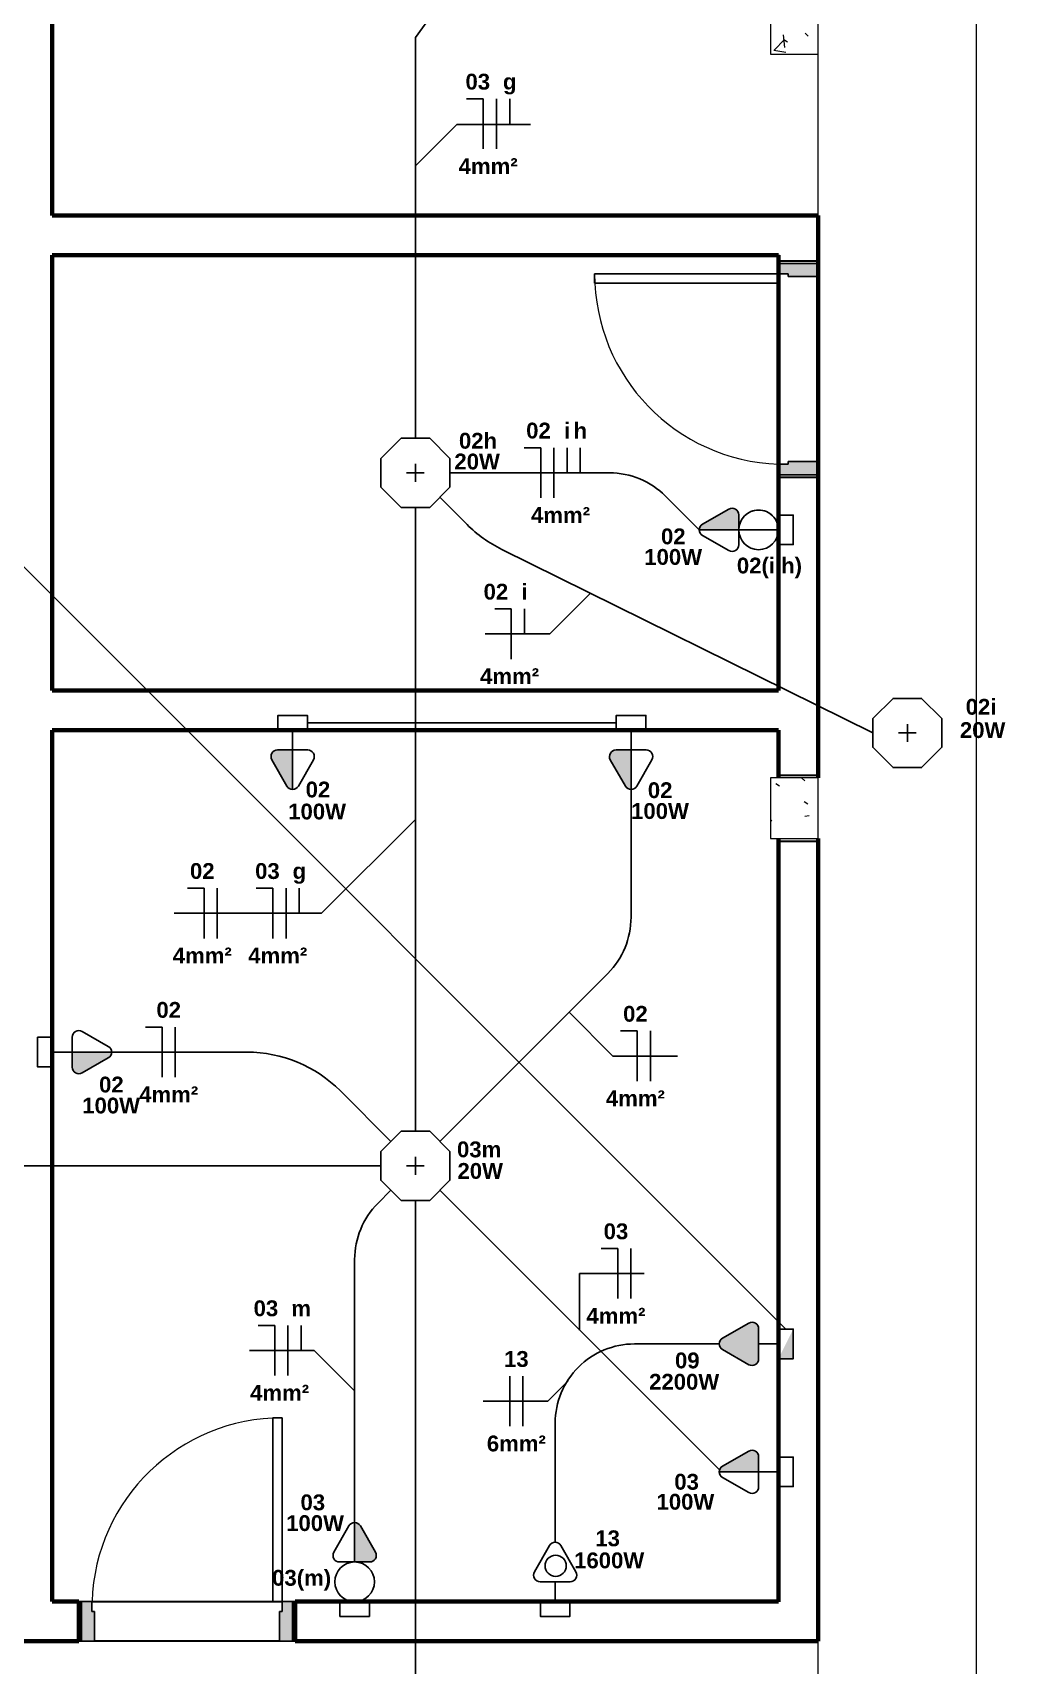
# Model space of a CAD drawing. Extents: x 1450 to 1868, y 82 to 351.
# Drawn here: x 1643.21 to 1646.89, y 258.38 to 264.56 of the extents above; entities that cross this region are included whole.
import ezdxf
from ezdxf.enums import TextEntityAlignment as Align

# ---------------------------------------------------------------- set-up
doc = ezdxf.new("R2010")
doc.units = 0
doc.header["$LTSCALE"] = 0.5
doc.linetypes.add('ELETRODUTO_TETO', pattern=[1000, 1000, 0])
doc.layers.get('0').update_dxf_attribs({"linetype": 'CONTINUOUS'})
for name, color, linetype, lineweight in [('A-DOOR', 31, 'CONTINUOUS', 25), ('A-DOOR-FRAM', 31, 'CONTINUOUS', 9), ('A-FLOR', 192, 'CONTINUOUS', 9), ('A-WALL', 113, 'CONTINUOUS', 30), ('S-COLS', 52, 'CONTINUOUS', 9)]:
    doc.layers.add(name, color=color, linetype=linetype, lineweight=lineweight)
for name, color, linetype in [('ELETRODUTO', 7, 'CONTINUOUS'), ('ELETRODUTO_TETO', 2, 'CONTINUOUS'), ('FIACAO', 7, 'CONTINUOUS'), ('Iluminação', 7, 'CONTINUOUS'), ('INDICACAO_BIT_FIACAO', 7, 'CONTINUOUS'), ('INDICACAO_CIRCUITO', 2, 'CONTINUOUS'), ('INDICACAO_INTERRUPTOR_FIA', 2, 'CONTINUOUS'), ('INDICACAO_POTENCIA', 1, 'CONTINUOUS'), ('INTERRUPTORES', 1, 'CONTINUOUS'), ('LINHA_DE_CHAMADA', 7, 'CONTINUOUS'), ('LUMINÁRIAS', 3, 'CONTINUOUS'), ('TOMADAS ABNT', 10, 'CONTINUOUS'), ('X_LIGACAO_VIRTUAL_OBJ', 7, 'CONTINUOUS')]:
    doc.layers.add(name, color=color, linetype=linetype)
doc.styles.add('Arial', font='arialbd.ttf', dxfattribs={"height": 100})

# ---------------------------------------------------------------- blocks, each defined once
blk = doc.blocks.new('*U1778', base_point=(608.67, 153.293))
for p, q in [((608.67, 153.483), (608.544, 153.483)), ((608.67, 153.103), (608.67, 153.483))]:
    blk.add_line(p, q)
blk = doc.blocks.new('*U1780', base_point=(576.818, 148.746))
blk.add_line((576.818, 148.556), (576.818, 148.936))
blk = doc.blocks.new('*U1797', base_point=(665.55, 144.199))
blk.add_line((665.55, 144.199), (665.55, 144.389))
blk = doc.blocks.new('*U2035', base_point=(1469.5776, 183.6979))
at = {"xscale": 0.4999999999999999, "yscale": 0.4999999999999999, "zscale": 0.4999999999999999}
for name, p in [('*U1778', (1469.5026, 183.6979)), ('*U1780', (1469.5526, 183.6979)), ('*U1797', (1469.6026, 183.6979)), ('*U1797', (1469.6526, 183.6979))]:
    blk.add_blockref(name, p, dxfattribs=at)
blk = doc.blocks.new('*U2034', base_point=(1469.773, 182.9063))
at = {"xscale": 0.5, "yscale": 0.5, "zscale": 0.5}
for name, p in [('*U1778', (1469.7797, 182.9063)), ('*U1797', (1469.8297, 182.9063))]:
    blk.add_blockref(name, p, dxfattribs=at)
blk = doc.blocks.new('*U2033', base_point=(1469.7001, 184.901))
at = {"xscale": 0.5, "yscale": 0.5, "zscale": 0.5}
for name, p in [('*U1778', (1469.6817, 184.901)), ('*U1780', (1469.7317, 184.901)), ('*U1797', (1469.7817, 184.901))]:
    blk.add_blockref(name, p, dxfattribs=at)
blk = doc.blocks.new('*U2030', base_point=(1470.1353, 181.4891))
at = {"xscale": 0.5, "yscale": 0.5, "zscale": 0.5}
for name, p in [('*U1778', (1470.142, 181.4891)), ('*U1780', (1470.192, 181.4891))]:
    blk.add_blockref(name, p, dxfattribs=at)
blk = doc.blocks.new('*U2029', base_point=(1470.009, 180.6655))
at = {"xscale": 0.5, "yscale": 0.5, "zscale": 0.5}
for name, p in [('*U1778', (1470.0157, 180.6655)), ('*U1780', (1470.0657, 180.6655))]:
    blk.add_blockref(name, p, dxfattribs=at)
blk = doc.blocks.new('*U2025', base_point=(1468.5141, 180.3741))
at = {"xscale": 0.5, "yscale": 0.5, "zscale": 0.5}
for name, p in [('*U1778', (1468.4958, 180.3741)), ('*U1780', (1468.5458, 180.3741)), ('*U1797', (1468.5958, 180.3741))]:
    blk.add_blockref(name, p, dxfattribs=at)
blk = doc.blocks.new('*U2023', base_point=(1468.2079, 181.5041))
at = {"xscale": 0.5, "yscale": 0.5, "zscale": 0.5}
for name, p in [('*U1778', (1468.1829, 181.5041)), ('*U1780', (1468.2329, 181.5041))]:
    blk.add_blockref(name, p, dxfattribs=at)
blk = doc.blocks.new('*U2021', base_point=(1468.5414, 182.03))
at = {"xscale": 0.5, "yscale": 0.5, "zscale": 0.5}
for name, p in [('*U1778', (1468.523, 182.03)), ('*U1780', (1468.573, 182.03)), ('*U1797', (1468.623, 182.03))]:
    blk.add_blockref(name, p, dxfattribs=at)
blk = doc.blocks.new('*U2020', base_point=(1468.1514, 182.03))
at = {"xscale": 0.5, "yscale": 0.5, "zscale": 0.5}
for name, p in [('*U1778', (1468.158, 182.03)), ('*U1780', (1468.208, 182.03))]:
    blk.add_blockref(name, p, dxfattribs=at)
blk = doc.blocks.new('*U2015', base_point=(1469.3985, 180.1821))
at = {"xscale": 0.5, "yscale": 0.5, "zscale": 0.5}
for p in [(1469.3735, 180.1821), (1469.4235, 180.1821)]:
    blk.add_blockref('*U1780', p, dxfattribs=at)
blk = doc.blocks.new('*U747', base_point=(-32738.58, 38504.3))
at = {"linetype": 'ByBlock'}
blk.add_arc((-32731.08, 38504.3), 7.5, 0, 180, dxfattribs=at)
blk = doc.blocks.new('*U746', base_point=(-32884.08, 38113.44))
at = {"linetype": 'ByBlock'}
blk.add_arc((-32884.08, 38105.94), 7.5, 90, 90, dxfattribs=at)
blk = doc.blocks.new('*U715', base_point=(-32848, 38525.89))
at = {"linetype": 'ByBlock'}
blk.add_lwpolyline([(-32848, 38525.89), (-32787.57, 38525.89, -0.198912), (-32766.36, 38517.11), (-32753.55, 38504.3)], format="xyb", dxfattribs=at)
blk = doc.blocks.new('*U714', base_point=(-32829.8, 38370.65))
blk.add_hatch(color=256).paths.add_polyline_path([(-32816.1, 38368.48, 0.269143), (-32814.84, 38370.65), (-32829.8, 38370.65), (-32829.8, 38364.96, 0.575867), (-32826.06, 38362.79)])
for p, q in [((-32816.1, 38372.82), (-32826.06, 38378.51)), ((-32829.8, 38376.34), (-32829.8, 38370.65)), ((-32829.8, 38370.65), (-32829.8, 38364.96)), ((-32829.8, 38370.65), (-32814.84, 38370.65)), ((-32826.06, 38362.79), (-32816.1, 38368.48))]:
    blk.add_line(p, q)
for centre, start, end in [((-32827.3, 38376.34), 60.25512, 180), ((-32817.34, 38370.65), 299.74488, 60.25512), ((-32827.3, 38364.96), 180, 299.74488)]:
    blk.add_arc(centre, 2.5, start, end)
blk = doc.blocks.new('*U713', base_point=(-32800.05, 38364.61))
blk.add_line((-32800.05, 38364.61), (-32785.05, 38364.61))
blk.add_lwpolyline([(-32800.05, 38370.21), (-32800.05, 38359), (-32805.65, 38359), (-32805.65, 38370.21)], close=True)
blk.add_circle((-32792.55, 38364.61), 7.5)
blk = doc.blocks.new('*U712', base_point=(-32870.34, 38254.19))
at = {"linetype": 'ByBlock'}
blk.add_lwpolyline([(-32870.34, 38254.19), (-32875.29, 38249.24, 0.198912), (-32884.08, 38228.02), (-32884.08, 38128.41)], format="xyb", dxfattribs=at)
blk = doc.blocks.new('*U711', base_point=(-32884.08, 38113.44))
at = {"linetype": 'ByBlock'}
blk.add_lwpolyline([(-32884.08, 38113.44), (-32884.07, 38113.44)], dxfattribs=at)
blk = doc.blocks.new('*U710', base_point=(-32985.3, 37990.83))
blk.add_hatch(color=256).paths.add_polyline_path([(-32971.6, 37988.66, 0.269143), (-32970.34, 37990.83), (-32985.3, 37990.83), (-32985.3, 37985.14, 0.575867), (-32981.56, 37982.97)])
for p, q in [((-32985.3, 37996.53), (-32985.3, 37990.83)), ((-32971.6, 37993), (-32981.56, 37998.7)), ((-32985.3, 37990.83), (-32985.3, 37985.14)), ((-32985.3, 37990.83), (-32970.34, 37990.83)), ((-32981.56, 37982.97), (-32971.6, 37988.66))]:
    blk.add_line(p, q)
for centre, start, end in [((-32982.8, 37996.53), 60.25512, 180), ((-32972.84, 37990.83), 299.74488, 60.25512), ((-32982.8, 37985.14), 180, 299.74488)]:
    blk.add_arc(centre, 2.5, start, end)
blk = doc.blocks.new('*U709', base_point=(-32985.3, 37990.83))
blk.add_lwpolyline([(-32985.3, 37996.44), (-32985.3, 37985.23), (-32990.9, 37985.23), (-32990.9, 37996.44)], close=True)
blk.add_circle((-32977.8, 37990.83), 7.5)
blk = doc.blocks.new('CasaPrincipal')
at = {"layer": 'A-WALL', "lineweight": 70}
for p, q in [((-30980.91, 39397.2), (-30980.91, 39577.3)), ((-30690.91, 39397.2), (-30980.91, 39397.2)), ((-30690.91, 39217.3), (-30690.91, 39397.2)), ((-30980.91, 39217.3), (-30980.91, 39382.2)), ((-30980.91, 39382.2), (-30705.91, 39382.2)), ((-30705.91, 39382.2), (-30705.91, 39217.3)), ((-30705.91, 39217.3), (-30980.91, 39217.3)), ((-30690.91, 39184.3), (-30690.91, 39217.3)), ((-30980.91, 38872.3), (-30980.91, 39202.3)), ((-30980.91, 39202.3), (-30705.91, 39202.3)), ((-30705.91, 39202.3), (-30705.91, 39184.3)), ((-30705.91, 39161.3), (-30705.91, 38872.2)), ((-30690.91, 38859.3), (-30690.91, 39161.3)), ((-30970.91, 38872.3), (-30980.91, 38872.3)), ((-30970.91, 38857.3), (-30970.91, 38872.3)), ((-30705.91, 38872.3), (-30888.91, 38872.3)), ((-30888.91, 38872.3), (-30888.91, 38857.3)), ((-30690.91, 38857.3), (-30690.91, 38864.3)), ((-31775.91, 38857.3), (-30970.91, 38857.3)), ((-30888.91, 38857.3), (-30690.91, 38857.3))]:
    blk.add_line(p, q, dxfattribs=at)
at = {"layer": 'A-WALL', "lineweight": 9}
for p, q in [((-30691.01, 39397.2), (-30691.01, 39380.04)), ((-30691.01, 39395.2), (-30690.91, 39395.2)), ((-30705.81, 39382.3), (-30705.81, 39380.04)), ((-30705.81, 39160.24), (-30705.91, 38872.2)), ((-30691.01, 39160.24), (-30691.01, 38859.3)), ((-30691.01, 38864.3), (-30691.01, 38857.3)), ((-30690.91, 38859.3), (-30691.01, 38859.3))]:
    blk.add_line(p, q, dxfattribs=at)
at = {"layer": 'A-WALL'}
for p, q in [((-30705.81, 39380.04), (-30691.01, 39380.04)), ((-30705.81, 39298.06), (-30691.01, 39298.06)), ((-30705.91, 39185.28), (-30690.91, 39185.28)), ((-30705.81, 39160.24), (-30691.01, 39160.24)), ((-30970.91, 38872.3), (-30969.91, 38872.3)), ((-30965.91, 38872.3), (-30893.91, 38872.3)), ((-30889.91, 38872.3), (-30888.91, 38872.3)), ((-30969.91, 38857.3), (-30970.91, 38857.3)), ((-30894.91, 38857.3), (-30964.91, 38857.3)), ((-30888.91, 38857.3), (-30889.91, 38857.3))]:
    blk.add_line(p, q, dxfattribs=at)
blk = doc.blocks.new('*U376', base_point=(-30728.37, 38969.88))
at = {"linetype": 'ByBlock'}
blk.add_lwpolyline([(-30728.37, 38969.88), (-30760.46, 38969.88, 0.414214), (-30790.46, 38939.88), (-30790.46, 38894.76)], format="xyb", dxfattribs=at)
blk = doc.blocks.new('*U375', base_point=(-31709.82, 40062.2))
at = {"linetype": 'ByBlock'}
blk.add_lwpolyline([(-31709.82, 40062.2), (-31709.82, 39988.82, 0.198912), (-31701.03, 39967.6), (-31422.4, 39688.97, 0.198912), (-31401.19, 39680.18), (-31088.67, 39680.18, -0.414214), (-31058.67, 39650.18), (-31058.67, 39343.47, 0.198912), (-31049.88, 39322.26), (-30703.11, 38975.49)], format="xyb", dxfattribs=at)
blk = doc.blocks.new('*U357', base_point=(-46097.88, 18662.5))
at = {"linetype": 'ByBlock'}
blk.add_lwpolyline([(-46097.88, 18662.5), (-46214.85, 18662.5)], dxfattribs=at)
blk = doc.blocks.new('*U356', base_point=(-46164.71, 18503.95))
at = {"linetype": 'ByBlock'}
blk.add_lwpolyline([(-46164.71, 18503.95), (-46101.07, 18567.6, 0.198912), (-46092.28, 18588.82), (-46092.28, 18637.24)], format="xyb", dxfattribs=at)
blk = doc.blocks.new('*U355', base_point=(-46173.97, 18507.79))
at = {"linetype": 'ByBlock'}
blk.add_lwpolyline([(-46173.97, 18507.79), (-46173.97, 18744.06)], dxfattribs=at)
blk = doc.blocks.new('*U354', base_point=(-46173.97, 18481.61))
at = {"linetype": 'ByBlock'}
blk.add_lwpolyline([(-46173.97, 18481.61), (-46173.97, 18212.13, 0.072481), (-46172.72, 18203.57), (-46170.07, 18194.66)], format="xyb", dxfattribs=at)
blk = doc.blocks.new('*U332', base_point=(-46173.97, 18770.24))
at = {"linetype": 'ByBlock'}
blk.add_lwpolyline([(-46173.97, 18770.24), (-46173.97, 18922.07), (-46166.99, 18931.56)], dxfattribs=at)
blk = doc.blocks.new('*U331', base_point=(-46164.71, 18747.89))
at = {"linetype": 'ByBlock'}
blk.add_lwpolyline([(-46164.71, 18747.89), (-46154.41, 18737.59, 0.081693), (-46141.22, 18728.13), (-46000.74, 18658.64)], format="xyb", dxfattribs=at)
blk = doc.blocks.new('*U330', base_point=(-46164.71, 18485.44))
at = {"linetype": 'ByBlock'}
blk.add_lwpolyline([(-46164.71, 18485.44), (-46058.82, 18379.55)], dxfattribs=at)
blk = doc.blocks.new('*U329', base_point=(-46183.23, 18503.95))
at = {"linetype": 'ByBlock'}
blk.add_lwpolyline([(-46183.23, 18503.95), (-46202.39, 18523.12, 0.198912), (-46237.75, 18537.77), (-46289.01, 18537.77)], format="xyb", dxfattribs=at)
blk = doc.blocks.new('*U328', base_point=(-46498.38, 18494.7))
at = {"linetype": 'ByBlock'}
blk.add_lwpolyline([(-46498.38, 18494.7), (-46187.06, 18494.7)], dxfattribs=at)
blk = doc.blocks.new('*U291', base_point=(-46555.9, 19648.24))
at = {"layer": 'LUMINÁRIAS'}
blk.add_lwpolyline([(-46574.05, 19655.76), (-46574.05, 19640.72), (-46563.42, 19630.09), (-46548.38, 19630.09), (-46537.75, 19640.72), (-46537.75, 19655.76), (-46548.38, 19666.39), (-46563.42, 19666.39)], close=True, dxfattribs=at)
for points in [[(-46560.57, 19648.24), (-46551.23, 19648.24)], [(-46555.9, 19652.91), (-46555.9, 19643.57)]]:
    blk.add_lwpolyline(points, dxfattribs=at)
blk = doc.blocks.new('*U183', base_point=(-46325.5, 18183.62))
for p, q in [((-46327.67, 18204.82), (-46333.36, 18194.86)), ((-46317.64, 18194.86), (-46323.33, 18204.82)), ((-46331.19, 18191.12), (-46325.5, 18191.12)), ((-46325.5, 18191.12), (-46319.81, 18191.12)), ((-46325.5, 18183.62), (-46325.5, 18191.12))]:
    blk.add_line(p, q)
blk.add_lwpolyline([(-46331.1, 18183.62), (-46319.9, 18183.62), (-46319.9, 18178.02), (-46331.1, 18178.02)], close=True)
blk.add_circle((-46325.33, 18197.17), 4.02)
for centre, start, end in [((-46325.5, 18203.58), 29.74488, 150.25512), ((-46331.19, 18193.62), 150.25512, 270), ((-46319.81, 18193.62), 270, 29.74488)]:
    blk.add_arc(centre, 2.5, start, end)
blk = doc.blocks.new('Porta Simples de Abrir - 70x210cm - Marco de Madeira-3450791-Planta Baixa')
at = {"layer": 'A-DOOR-FRAM', "lineweight": 25}
h = blk.add_hatch(color=256, dxfattribs=at)
h.paths.add_polyline_path([(-400, -75), (-350, -75), (-350, 38), (-360, 38), (-360, 75), (-400, 75), (-400, -55.9)], flags=0)
h.paths.add_polyline_path([(350, -75), (400, -75), (400, 75), (360, 75), (359.9, 38), (350, 38), (350, -49.8)], flags=0)
at = {"layer": 'A-DOOR'}
for p, q in [((325, 75), (325, 771)), ((325, 771), (360, 771)), ((360, 771), (360, 75)), ((360, 75), (-360, 75)), ((360, 75), (325, 75)), ((-350, -75), (350, -75))]:
    blk.add_line(p, q, dxfattribs=at)
at = {"layer": 'A-DOOR', "lineweight": 9}
blk.add_arc((360, 50.9), 720.1, 90, 178.07863, dxfattribs=at)
at = {"layer": 'A-DOOR-FRAM', "lineweight": 25}
for p, q in [((-360, 75), (-400, 75)), ((-400, 75), (-400, -75)), ((-360, 38), (-360, 75)), ((360, 75), (360, 38)), ((400, 75), (360, 75)), ((400, -75), (400, 75)), ((-350, 38), (-360, 38)), ((-350, -75), (-350, 38)), ((360, 38), (350, 38)), ((350, 38), (350, -75)), ((-400, -75), (-350, -75)), ((350, -75), (400, -75))]:
    blk.add_line(p, q, dxfattribs=at)
blk = doc.blocks.new('*U166', base_point=(-46422.11, 18364.18))
blk.add_hatch(color=256).paths.add_polyline_path([(-46419.94, 18385.38, 0.269143), (-46422.11, 18386.64), (-46422.11, 18371.68), (-46416.42, 18371.68, 0.575867), (-46414.25, 18375.42)])
for p, q in [((-46424.28, 18385.38), (-46429.98, 18375.42)), ((-46422.11, 18371.68), (-46422.11, 18386.64)), ((-46414.25, 18375.42), (-46419.94, 18385.38)), ((-46427.81, 18371.68), (-46422.11, 18371.68)), ((-46422.11, 18364.18), (-46422.11, 18371.68)), ((-46422.11, 18371.68), (-46416.42, 18371.68))]:
    blk.add_line(p, q)
blk.add_lwpolyline([(-46427.72, 18364.18), (-46416.51, 18364.18), (-46416.51, 18358.57), (-46427.72, 18358.57)], close=True)
for centre, start, end in [((-46422.11, 18384.14), 29.74488, 150.25512), ((-46427.81, 18374.18), 150.25512, 270), ((-46416.42, 18374.18), 270, 29.74488)]:
    blk.add_arc(centre, 2.5, start, end)
blk = doc.blocks.new('*U165', base_point=(-46375.81, 18378.42))
blk.add_hatch(color=256).paths.add_polyline_path([(-46373.64, 18399.62, 0.269143), (-46375.81, 18400.88), (-46375.81, 18385.92), (-46370.12, 18385.92, 0.575867), (-46367.95, 18389.66)])
for p, q in [((-46375.81, 18385.92), (-46375.81, 18400.88)), ((-46377.99, 18399.62), (-46383.68, 18389.66)), ((-46367.95, 18389.66), (-46373.64, 18399.62)), ((-46381.51, 18385.92), (-46375.81, 18385.92)), ((-46375.81, 18378.42), (-46375.81, 18385.92)), ((-46375.81, 18385.92), (-46370.12, 18385.92))]:
    blk.add_line(p, q)
blk.add_lwpolyline([(-46381.42, 18378.42), (-46370.21, 18378.42), (-46370.21, 18372.82), (-46381.42, 18372.82)], close=True)
for centre, start, end in [((-46375.81, 18398.38), 29.74488, 150.25512), ((-46381.51, 18388.42), 150.25512, 270), ((-46370.12, 18388.42), 270, 29.74488)]:
    blk.add_arc(centre, 2.5, start, end)
blk = doc.blocks.new('*U164', base_point=(-46653.38, 17974.8))
blk.add_hatch(color=256).paths.add_polyline_path([(-46651.21, 17996, 0.269143), (-46653.38, 17997.26), (-46653.38, 17982.3), (-46647.69, 17982.3, 0.575867), (-46645.52, 17986.04)])
for p, q in [((-46655.55, 17996), (-46661.25, 17986.04)), ((-46653.38, 17982.3), (-46653.38, 17997.26)), ((-46645.52, 17986.04), (-46651.21, 17996)), ((-46659.07, 17982.3), (-46653.38, 17982.3)), ((-46653.38, 17974.8), (-46653.38, 17982.3)), ((-46653.38, 17982.3), (-46647.69, 17982.3))]:
    blk.add_line(p, q)
blk.add_lwpolyline([(-46658.99, 17974.8), (-46647.78, 17974.8), (-46647.78, 17969.2), (-46658.99, 17969.2)], close=True)
for centre, start, end in [((-46653.38, 17994.76), 29.74488, 150.25512), ((-46659.07, 17984.8), 150.25512, 270), ((-46647.69, 17984.8), 270, 29.74488)]:
    blk.add_arc(centre, 2.5, start, end)
blk = doc.blocks.new('*U163', base_point=(-46596.14, 17911.42))
blk.add_hatch(color=256).paths.add_polyline_path([(-46593.97, 17932.62, 0.580323), (-46598.31, 17932.62), (-46604.01, 17922.66, 0.575867), (-46601.83, 17918.92), (-46596.14, 17918.92), (-46590.45, 17918.92, 0.575867), (-46588.28, 17922.66)])
for p, q in [((-46598.31, 17932.62), (-46604.01, 17922.66)), ((-46588.28, 17922.66), (-46593.97, 17932.62)), ((-46601.83, 17918.92), (-46596.14, 17918.92)), ((-46596.14, 17911.42), (-46596.14, 17918.92)), ((-46596.14, 17918.92), (-46590.45, 17918.92))]:
    blk.add_line(p, q)
blk.add_lwpolyline([(-46601.75, 17911.42), (-46590.54, 17911.42), (-46590.54, 17905.82), (-46601.75, 17905.82)], close=True)
for centre, start, end in [((-46596.14, 17931.38), 29.74488, 150.25512), ((-46601.83, 17921.42), 150.25512, 270), ((-46590.45, 17921.42), 270, 29.74488)]:
    blk.add_arc(centre, 2.5, start, end)
blk = doc.blocks.new('*U162', base_point=(-46427.87, 18011.51))
blk.add_hatch(color=256).paths.add_polyline_path([(-46425.7, 18032.71, 0.269143), (-46427.87, 18033.97), (-46427.87, 18019.01), (-46422.17, 18019.01, 0.575867), (-46420, 18022.75)])
for p, q in [((-46430.04, 18032.71), (-46435.73, 18022.75)), ((-46427.87, 18019.01), (-46427.87, 18033.97)), ((-46420, 18022.75), (-46425.7, 18032.71)), ((-46433.56, 18019.01), (-46427.87, 18019.01)), ((-46427.87, 18011.51), (-46427.87, 18019.01)), ((-46427.87, 18019.01), (-46422.17, 18019.01))]:
    blk.add_line(p, q)
blk.add_lwpolyline([(-46433.47, 18011.51), (-46422.26, 18011.51), (-46422.26, 18005.91), (-46433.47, 18005.91)], close=True)
for centre, start, end in [((-46427.87, 18031.47), 29.74488, 150.25512), ((-46433.56, 18021.51), 150.25512, 270), ((-46422.17, 18021.51), 270, 29.74488)]:
    blk.add_arc(centre, 2.5, start, end)
blk = doc.blocks.new('Pilar Retangular de Concreto - 18x23-V14-Planta Baixa')
at = {"layer": 'S-COLS'}
h = blk.add_hatch(dxfattribs=at)
h.set_pattern_fill('FP_27', color=256, style=0, pattern_type=2)
h.set_pattern_definition([(50, (36081.5, -23704.7), (364.368, -31.8783), [38.1, -419.1]), (355, (36081.5, -23704.7), (-70.486, 382.1133), [30.48, -335.28]), (100.451, (36111.87, -23707.35), (293.885, 350.2334), [32.38, -356.18]), (46.184, (36081.5, -23603.1), (542.1585, -84.086), [57.15, -628.65]), (96.636, (36126.7, -23610.1), (474.805, 494.8554), [48.57, -534.27]), (351.184, (36081.5, -23603.1), (474.81, 494.85), [45.72, -502.92]), (21, (36132.3, -23628.5), (303.2285, -204.5305), [38.1, -419.1]), (326, (36132.3, -23628.5), (123.604, 368.376), [30.48, -335.28]), (71.451, (36157.58, -23645.54), (426.834, 163.8427), [32.38, -356.18]), (37.5, (36081.51, -23704.7), (6.17665, 169.11015), [16.764, -314.452, 16.764, -660.146]), (37.5, (36081.51, -23704.7), (6.17665, 169.11015), [-347.98, -323.596, 16.764, -319.786]), (7.5, (36081.5, -23704.7), (133.6389, 200.3615), [16.764, -177.292, 16.764, -306.832, -128.27]), (7.5, (36081.5, -23704.7), (133.6389, 200.3615), [-517.652, 16.764, -111.506]), (327.5, (35968.22, -23704.7), (271.1818, -11.45836), [16.764, -110.236, 16.764, -905.256]), (327.5, (35968.22, -23704.7), (271.1818, -11.45836), [-143.764, -379.476, 16.764, -509.016]), (317.5, (35917.43, -23704.7), (296.2585, 50.8528), [16.764, -148.336, 16.764, -619.76]), (317.5, (35917.43, -23704.7), (296.2585, 50.8528), [-181.864, -246.38, 16.764, -356.616])])
h.paths.add_polyline_path([(-90, -115), (90, -115), (90, 115), (-90, 115)], flags=0)
for p, q in [((90, 115), (-90, 115)), ((-90, 115), (-90, -115)), ((90, -115), (90, 115)), ((-90, -115), (90, -115))]:
    blk.add_line(p, q, dxfattribs=at)
blk = doc.blocks.new('Pilar Retangular de Concreto - 18x23-V13-Planta Baixa')
at = {"layer": 'S-COLS'}
h = blk.add_hatch(dxfattribs=at)
h.set_pattern_fill('FP_26', color=256, style=0, pattern_type=2)
h.set_pattern_definition([(50, (36081.5, -20734.7), (364.368, -31.8783), [38.1, -419.1]), (355, (36081.5, -20734.7), (-70.486, 382.1133), [30.48, -335.28]), (100.451, (36111.87, -20737.35), (293.885, 350.2334), [32.38, -356.18]), (46.184, (36081.5, -20633.1), (542.1585, -84.086), [57.15, -628.65]), (96.636, (36126.7, -20640.1), (474.805, 494.8554), [48.57, -534.27]), (351.184, (36081.5, -20633.1), (474.81, 494.85), [45.72, -502.92]), (21, (36132.3, -20658.5), (303.2285, -204.5305), [38.1, -419.1]), (326, (36132.3, -20658.5), (123.604, 368.376), [30.48, -335.28]), (71.451, (36157.58, -20675.54), (426.834, 163.8427), [32.38, -356.18]), (37.5, (36081.51, -20734.7), (6.17665, 169.11015), [16.764, -314.452, 16.764, -660.146]), (37.5, (36081.51, -20734.7), (6.17665, 169.11015), [-347.98, -323.596, 16.764, -319.786]), (7.5, (36081.5, -20734.7), (133.6389, 200.3615), [16.764, -177.292, 16.764, -306.832, -128.27]), (7.5, (36081.5, -20734.7), (133.6389, 200.3615), [-517.652, 16.764, -111.506]), (327.5, (35968.22, -20734.7), (271.1818, -11.45836), [16.764, -110.236, 16.764, -905.256]), (327.5, (35968.22, -20734.7), (271.1818, -11.45836), [-143.764, -379.476, 16.764, -509.016]), (317.5, (35917.43, -20734.7), (296.2585, 50.8528), [16.764, -148.336, 16.764, -619.76]), (317.5, (35917.43, -20734.7), (296.2585, 50.8528), [-181.864, -246.38, 16.764, -356.616])])
h.paths.add_polyline_path([(52.6, -115), (90, -115), (90, 115), (-90, 115), (-90, -115), (-35, -115)], flags=0)
for p, q in [((90, 115), (-90, 115)), ((-90, 115), (-90, -115)), ((90, -115), (90, 115)), ((-90, -115), (90, -115))]:
    blk.add_line(p, q, dxfattribs=at)

msp = doc.modelspace()

# ---------------------------------------------------------------- hatches: boundary and pattern name
at = {"layer": 'TOMADAS ABNT'}
h = msp.add_hatch(color=256, dxfattribs=at)
h.dxf.hatch_style = 1
h.paths.add_polyline_path([(1646.03, 259.5429), (1646.0857, 259.5429), (1646.0857, 259.655)])

# ---------------------------------------------------------------- linework, layer by layer
msp.add_line((1646.1797, 263.8721), (1646.1797, 262.0731))
at = {"layer": 'A-FLOR'}
for p, q in [((1646.7797, 254.7731), (1646.7797, 274.2231)), ((1646.1797, 262.0731), (1646.1797, 264.4831)), ((1646.1797, 255.8031), (1646.1797, 258.4731))]:
    msp.add_line(p, q, dxfattribs=at)
at = {"layer": 'LINHA_DE_CHAMADA'}
for points in [[(1644.6547, 264.0598), (1644.8112, 264.2163), (1645.0903, 264.2163)], [(1645.3177, 262.4414), (1645.1638, 262.2875), (1644.9188, 262.2875)], [(1644.6547, 261.5854), (1644.299, 261.2297), (1643.7414, 261.2297)], [(1645.2367, 260.8551), (1645.4029, 260.6889), (1645.6479, 260.6889)], [(1645.2767, 259.6511), (1645.2767, 259.8653), (1645.5217, 259.8653)], [(1644.4247, 259.4208), (1644.2717, 259.5738), (1644.0267, 259.5738)], [(1645.2332, 259.459), (1645.1561, 259.3819), (1644.9111, 259.3819)]]:
    msp.add_lwpolyline(points, dxfattribs=at)

# ---------------------------------------------------------------- block references
at = {"layer": 'A-DOOR', "xscale": 0.00100000000000115, "yscale": 0.00100000000000115, "zscale": 0.00100000000000115, "rotation": 89.99999999999967}
msp.add_blockref('Porta Simples de Abrir - 70x210cm - Marco de Madeira-3450791-Planta Baixa', (1646.1047, 263.2906), dxfattribs=at)
at = {"layer": 'A-DOOR', "xscale": 0.00100000000000115, "yscale": 0.00100000000000115, "zscale": 0.00100000000000115}
msp.add_blockref('Porta Simples de Abrir - 70x210cm - Marco de Madeira-3450791-Planta Baixa', (1643.7897, 258.5481), dxfattribs=at)
at = {"layer": 'A-WALL', "color": 1, "xscale": 0.01000000108748102, "yscale": 0.01000000108748102, "zscale": 0.01000000108748102}
msp.add_blockref('CasaPrincipal', (1953.0888, -130.0999), dxfattribs=at)
at = {"layer": 'ELETRODUTO', "linetype": 'ELETRODUTO_TETO', "xscale": 0.01000000108748102, "yscale": 0.01000000108748102, "zscale": 0.01000000108748102}
msp.add_blockref('*U746', (1644.4247, 258.7731), dxfattribs=at)
at = {"layer": 'ELETRODUTO_TETO', "linetype": 'ELETRODUTO_TETO', "xscale": 0.01000000108748102, "yscale": 0.01000000108748102, "zscale": 0.01000000108748102}
for name, p in [('*U375', (1635.9906, 270.5221)), ('*U332', (1644.6547, 263.0285)), ('*U715', (1644.7856, 262.8976)), ('*U331', (1644.7472, 262.8051)), ('*U355', (1644.6547, 260.404)), ('*U357', (1645.4156, 261.9511)), ('*U356', (1644.7472, 260.3657)), ('*U329', (1644.5621, 260.3657)), ('*U328', (1641.4106, 260.2731)), ('*U712', (1644.5621, 260.1806)), ('*U330', (1644.7472, 260.1806)), ('*U354', (1644.6547, 260.1422)), ('*U376', (1645.8051, 259.5989))]:
    msp.add_blockref(name, p, dxfattribs=at)
at = {"layer": 'FIACAO'}
for name, p in [('*U2033', (1644.9303, 264.219)), ('*U2034', (1645.0114, 262.2875)), ('*U2020', (1643.8476, 261.2297)), ('*U2021', (1644.1335, 261.2297)), ('*U2023', (1643.7205, 260.7038)), ('*U2030', (1645.488, 260.6889)), ('*U2029', (1645.4143, 259.8653)), ('*U2025', (1644.1404, 259.5738)), ('*U2015', (1645.0371, 259.3819))]:
    msp.add_blockref(name, p, dxfattribs=at)
at = {"layer": 'FIACAO', "rotation": 359.9960941091559}
msp.add_blockref('*U2035', (1645.2043, 262.8976), dxfattribs=at)
at = {"layer": 'Iluminação', "xscale": 0.007210252382215969, "yscale": 0.007210252382215969, "zscale": 0.007210252382215969}
for p in [(1644.6547, 262.8976), (1646.5179, 261.9125), (1644.6547, 260.2731)]:
    msp.add_blockref('*U291', p, dxfattribs=at)
at = {"layer": 'INTERRUPTORES', "linetype": 'ELETRODUTO_TETO', "xscale": 0.01000000108748102, "yscale": 0.01000000108748102, "zscale": 0.01000000108748102}
msp.add_blockref('*U747', (1645.8797, 262.6816), dxfattribs=at)
at = {"layer": 'INTERRUPTORES', "xscale": 0.01000000108748102, "yscale": 0.01000000108748102, "zscale": 0.01000000108748102}
for name, p, rotation in [('*U713', (1646.0297, 262.6816), 180), ('*U709', (1644.4247, 258.6231), 90)]:
    msp.add_blockref(name, p, dxfattribs=dict(at, rotation=rotation))
at = {"layer": 'S-COLS', "xscale": 0.00100000000000115, "yscale": 0.00100000000000115, "zscale": 0.00100000000000115}
for name, p in [('Pilar Retangular de Concreto - 18x23-V14-Planta Baixa', (1646.0897, 264.5981)), ('Pilar Retangular de Concreto - 18x23-V13-Planta Baixa', (1646.0897, 261.6281))]:
    msp.add_blockref(name, p, dxfattribs=at)
at = {"layer": 'TOMADAS ABNT', "xscale": 0.01000000108748102, "yscale": 0.01000000108748102, "zscale": 0.01000000108748102}
for name, p, rotation in [('*U714', (1645.8797, 262.6816), 180.0000000000565), ('*U165', (1644.1898, 261.9231), 179.9999999999997), ('*U164', (1645.4716, 261.9231), 179.9999999999997), ('*U166', (1643.2797, 260.7038), 269.9999999999995), ('*U163', (1646.0297, 259.5989), 89.99999999999967), ('*U162', (1646.0297, 259.1145), 89.99999999999967), ('*U710', (1644.4247, 258.7731), 90)]:
    msp.add_blockref(name, p, dxfattribs=dict(at, rotation=rotation))
msp.add_blockref('*U183', (1645.1842, 258.6231), dxfattribs=at)
at = {"layer": 'X_LIGACAO_VIRTUAL_OBJ', "xscale": 0.01000000108748102, "yscale": 0.01000000108748102, "zscale": 0.01000000108748102}
msp.add_blockref('*U711', (1644.4247, 258.7731), dxfattribs=at)

# ---------------------------------------------------------------- texts
at = {"layer": 'INDICACAO_BIT_FIACAO', "style": 'Arial'}
for s, p in [('4mm²', (1644.9303, 264.089)), ('4mm²', (1645.2043, 262.7676)), ('4mm²', (1645.0114, 262.1575)), ('4mm²', (1643.8476, 261.0997)), ('4mm²', (1644.1335, 261.0997)), ('4mm²', (1643.7205, 260.5738)), ('4mm²', (1645.488, 260.5589)), ('4mm²', (1645.4143, 259.7353)), ('4mm²', (1644.1404, 259.4438)), ('6mm²', (1645.0371, 259.2519))]:
    msp.add_text(s, height=0.06, dxfattribs=at).set_placement(p, align=Align.TOP_CENTER)
at = {"layer": 'INDICACAO_CIRCUITO', "style": 'Arial'}
for s, p in [('03', (1644.891, 264.349)), ('02', (1645.1209, 263.0276)), ('02', (1644.9596, 262.4175)), ('02', (1643.8476, 261.3597)), ('03', (1644.0943, 261.3597)), ('02', (1643.7205, 260.8338)), ('02', (1645.488, 260.8189)), ('03', (1645.4143, 259.9953)), ('03', (1644.0886, 259.7038)), ('13', (1645.0371, 259.5119))]:
    msp.add_text(s, height=0.06, dxfattribs=at).set_placement(p, align=Align.CENTER)
for s, p in [('02h', (1644.8197, 262.989)), ('02', (1645.5849, 262.6269)), ('02(i,h)', (1645.8722, 262.5164)), ('02i', (1646.7389, 261.9815)), ('02', (1644.2391, 261.6683)), ('02', (1645.535, 261.6657)), ('02', (1643.4568, 260.551)), ('03m', (1644.8123, 260.3056)), ('09', (1645.638, 259.5063)), ('03', (1645.6353, 259.0468)), ('03', (1644.2196, 258.9689)), ('13', (1645.3362, 258.8328)), ('03(m)', (1644.1121, 258.6832))]:
    msp.add_text(s, height=0.06, dxfattribs=at).set_placement(p)
at = {"layer": 'INDICACAO_INTERRUPTOR_FIA', "style": 'Arial'}
for s, p in [('g', (1645.012, 264.349)), ('i', (1645.2294, 263.0276)), ('h', (1645.2794, 263.0276)), ('i', (1645.068, 262.4175)), ('g', (1644.2152, 261.3597)), ('m', (1644.222, 259.7038))]:
    msp.add_text(s, height=0.06, dxfattribs=at).set_placement(p, align=Align.CENTER)
at = {"layer": 'INDICACAO_POTENCIA', "style": 'Arial'}
for s, p in [('20W', (1644.8024, 262.9104)), ('100W', (1645.5215, 262.5491)), ('20W', (1646.7169, 261.8934)), ('100W', (1644.173, 261.5849)), ('100W', (1645.4716, 261.5868)), ('100W', (1643.393, 260.4715)), ('20W', (1644.8141, 260.2239)), ('2200W', (1645.5399, 259.4255)), ('100W', (1645.568, 258.9711)), ('100W', (1644.1653, 258.8903)), ('1600W', (1645.2559, 258.7491))]:
    msp.add_text(s, height=0.06, dxfattribs=at).set_placement(p)

doc.saveas('drawing.dxf')
